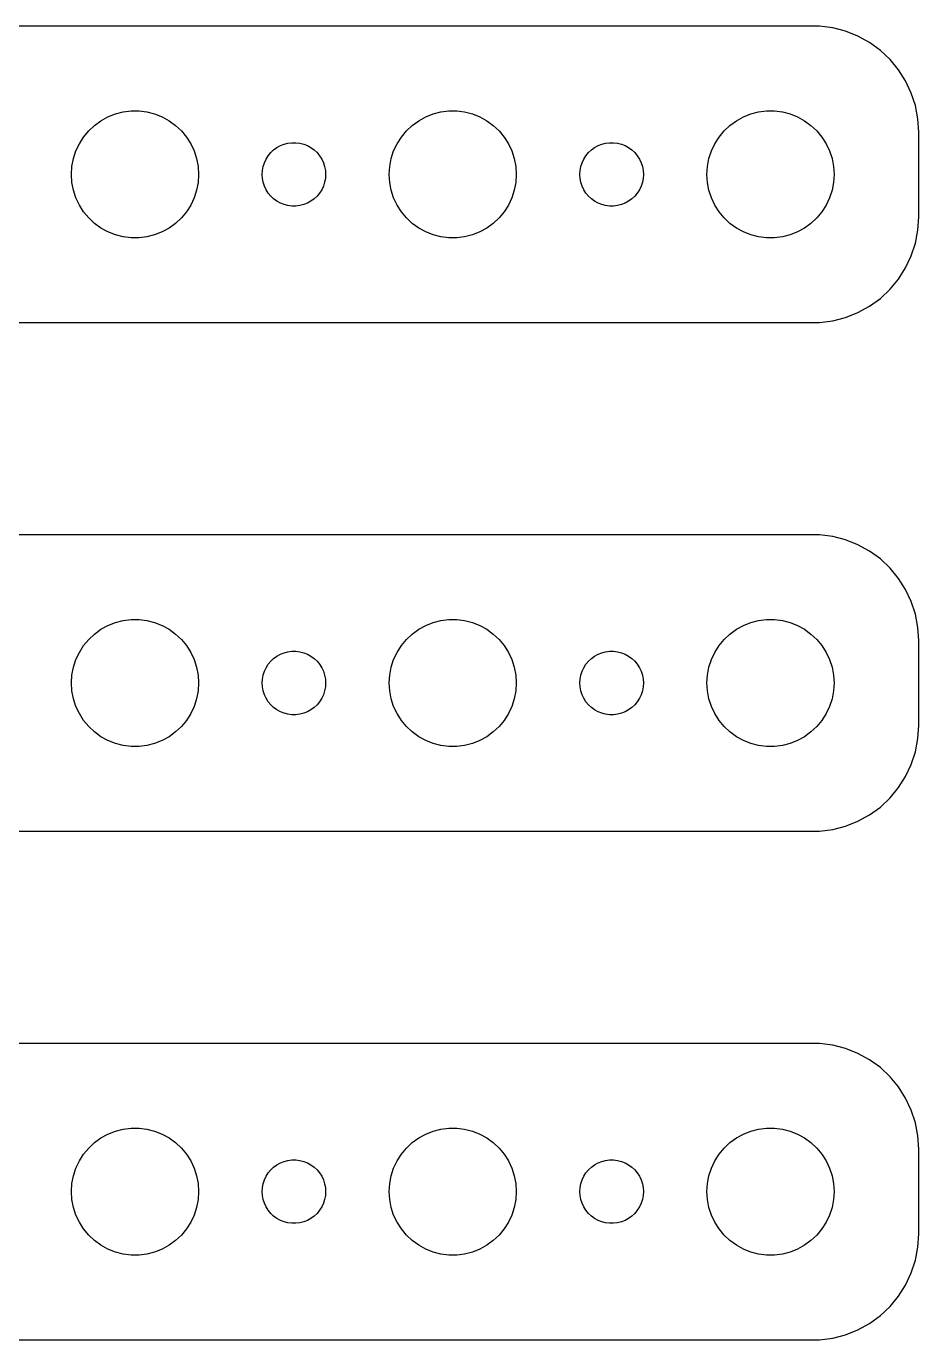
# Model space of a CAD drawing. Header units: metres. Extents: x -82 to 82, y 41 to 103.
# Drawn here: x 39.9 to 82, y 41 to 103 of the extents above; entities that cross this region are included whole.
import ezdxf

# ---------------------------------------------------------------- set-up
doc = ezdxf.new("R2010")
doc.units = ezdxf.units.M

msp = doc.modelspace()

# ---------------------------------------------------------------- linework, layer by layer
for p, q in [((77.3139, 102.99), (-77.3139, 102.99)), ((77.9369, 102.911), (77.3139, 102.99)), ((78.5451, 102.755), (77.9369, 102.911)), ((79.1289, 102.524), (78.5451, 102.755)), ((79.6791, 102.222), (79.1289, 102.524)), ((80.1871, 101.853), (79.6791, 102.222)), ((80.6448, 101.423), (80.1871, 101.853)), ((81.0451, 100.939), (80.6448, 101.423)), ((81.3815, 100.409), (81.0451, 100.939)), ((81.6489, 99.8406), (81.3815, 100.409)), ((81.8429, 99.2434), (81.6489, 99.8406)), ((81.9606, 98.6267), (81.8429, 99.2434)), ((43.3925, 98.533), (43.7227, 98.7145)), ((43.7227, 98.7145), (44.0729, 98.8532)), ((44.0729, 98.8532), (44.4379, 98.9469)), ((44.4379, 98.9469), (44.8116, 98.9941)), ((44.8116, 98.9941), (45.1884, 98.9941)), ((45.1884, 98.9941), (45.5621, 98.9469)), ((45.5621, 98.9469), (45.927, 98.8532)), ((45.927, 98.8532), (46.2773, 98.7145)), ((46.2773, 98.7145), (46.6075, 98.533)), ((58.3925, 98.533), (58.7227, 98.7145)), ((58.7227, 98.7145), (59.0729, 98.8532)), ((59.0729, 98.8532), (59.4379, 98.9469)), ((59.4379, 98.9469), (59.8116, 98.9941)), ((59.8116, 98.9941), (60.1884, 98.9941)), ((60.1884, 98.9941), (60.5621, 98.9469)), ((60.5621, 98.9469), (60.927, 98.8532)), ((60.927, 98.8532), (61.2773, 98.7145)), ((61.2773, 98.7145), (61.6075, 98.533)), ((73.3925, 98.533), (73.7227, 98.7145)), ((73.7227, 98.7145), (74.073, 98.8532)), ((74.073, 98.8532), (74.4379, 98.9469)), ((74.4379, 98.9469), (74.8116, 98.9941)), ((74.8116, 98.9941), (75.1884, 98.9941)), ((75.1884, 98.9941), (75.5621, 98.9469)), ((75.5621, 98.9469), (75.927, 98.8532)), ((75.927, 98.8532), (76.2773, 98.7145)), ((76.2773, 98.7145), (76.6075, 98.533)), ((82, 98), (81.9606, 98.6267)), ((42.5729, 97.7634), (42.8131, 98.0536)), ((42.8131, 98.0536), (43.0877, 98.3115)), ((43.0877, 98.3115), (43.3925, 98.533)), ((46.6075, 98.533), (46.9123, 98.3115)), ((46.9123, 98.3115), (47.1869, 98.0536)), ((47.1869, 98.0536), (47.427, 97.7634)), ((57.5729, 97.7634), (57.8131, 98.0536)), ((57.8131, 98.0536), (58.0877, 98.3115)), ((58.0877, 98.3115), (58.3925, 98.533)), ((61.6075, 98.533), (61.9123, 98.3115)), ((61.9123, 98.3115), (62.1869, 98.0536)), ((62.1869, 98.0536), (62.427, 97.7634)), ((72.573, 97.7634), (72.8131, 98.0536)), ((72.8131, 98.0536), (73.0877, 98.3115)), ((73.0877, 98.3115), (73.3925, 98.533)), ((76.6075, 98.533), (76.9123, 98.3115)), ((76.9123, 98.3115), (77.1869, 98.0536)), ((77.1869, 98.0536), (77.427, 97.7634)), ((82, 94), (82, 98)), ((42.2107, 97.1044), (42.3711, 97.4453)), ((42.3711, 97.4453), (42.5729, 97.7634)), ((47.427, 97.7634), (47.6289, 97.4453)), ((47.6289, 97.4453), (47.7893, 97.1044)), ((51.6963, 97.2665), (51.8613, 97.3572)), ((51.8613, 97.3572), (52.0365, 97.4266)), ((52.0365, 97.4266), (52.2189, 97.4734)), ((52.2189, 97.4734), (52.4058, 97.497)), ((52.4058, 97.497), (52.5942, 97.497)), ((52.5942, 97.497), (52.7811, 97.4734)), ((52.7811, 97.4734), (52.9635, 97.4266)), ((52.9635, 97.4266), (53.1387, 97.3572)), ((53.1387, 97.3572), (53.3037, 97.2665)), ((57.2107, 97.1044), (57.3711, 97.4453)), ((57.3711, 97.4453), (57.5729, 97.7634)), ((62.427, 97.7634), (62.6289, 97.4453)), ((62.6289, 97.4453), (62.7893, 97.1044)), ((66.6963, 97.2665), (66.8613, 97.3572)), ((66.8613, 97.3572), (67.0365, 97.4266)), ((67.0365, 97.4266), (67.2189, 97.4734)), ((67.2189, 97.4734), (67.4058, 97.497)), ((67.4058, 97.497), (67.5942, 97.497)), ((67.5942, 97.497), (67.7811, 97.4734)), ((67.7811, 97.4734), (67.9635, 97.4266)), ((67.9635, 97.4266), (68.1387, 97.3572)), ((68.1387, 97.3572), (68.3037, 97.2665)), ((72.2107, 97.1044), (72.3711, 97.4453)), ((72.3711, 97.4453), (72.573, 97.7634)), ((77.427, 97.7634), (77.6289, 97.4453)), ((77.6289, 97.4453), (77.7893, 97.1044)), ((42.0237, 96.376), (42.0942, 96.7461)), ((42.0942, 96.7461), (42.2107, 97.1044)), ((47.7893, 97.1044), (47.9057, 96.7461)), ((47.9057, 96.7461), (47.9763, 96.376)), ((51.1053, 96.5522), (51.1855, 96.7226)), ((51.1855, 96.7226), (51.2865, 96.8817)), ((51.2865, 96.8817), (51.4065, 97.0268)), ((51.4065, 97.0268), (51.5439, 97.1558)), ((51.5439, 97.1558), (51.6963, 97.2665)), ((53.3037, 97.2665), (53.4561, 97.1558)), ((53.4561, 97.1558), (53.5934, 97.0268)), ((53.5934, 97.0268), (53.7135, 96.8817)), ((53.7135, 96.8817), (53.8145, 96.7226)), ((53.8145, 96.7226), (53.8947, 96.5522)), ((57.0237, 96.376), (57.0942, 96.7461)), ((57.0942, 96.7461), (57.2107, 97.1044)), ((62.7893, 97.1044), (62.9057, 96.7461)), ((62.9057, 96.7461), (62.9763, 96.376)), ((66.1053, 96.5522), (66.1855, 96.7226)), ((66.1855, 96.7226), (66.2865, 96.8817)), ((66.2865, 96.8817), (66.4065, 97.0268)), ((66.4065, 97.0268), (66.5439, 97.1558)), ((66.5439, 97.1558), (66.6963, 97.2665)), ((68.3037, 97.2665), (68.4561, 97.1558)), ((68.4561, 97.1558), (68.5934, 97.0268)), ((68.5934, 97.0268), (68.7135, 96.8817)), ((68.7135, 96.8817), (68.8145, 96.7226)), ((68.8145, 96.7226), (68.8947, 96.5522)), ((72.0237, 96.376), (72.0943, 96.7461)), ((72.0943, 96.7461), (72.2107, 97.1044)), ((77.7893, 97.1044), (77.9057, 96.7461)), ((77.9057, 96.7461), (77.9763, 96.376)), ((42, 96), (42.0237, 96.376)), ((47.9763, 96.376), (48, 96)), ((51, 96), (51.0118, 96.188)), ((51.0118, 96.188), (51.0471, 96.373)), ((51.0471, 96.373), (51.1053, 96.5522)), ((53.8947, 96.5522), (53.9529, 96.373)), ((53.9529, 96.373), (53.9882, 96.188)), ((53.9882, 96.188), (54, 96)), ((57, 96), (57.0237, 96.376)), ((62.9763, 96.376), (63, 96)), ((66, 96), (66.0118, 96.188)), ((66.0118, 96.188), (66.0471, 96.373)), ((66.0471, 96.373), (66.1053, 96.5522)), ((68.8947, 96.5522), (68.9529, 96.373)), ((68.9529, 96.373), (68.9882, 96.188)), ((68.9882, 96.188), (69, 96)), ((72, 96), (72.0237, 96.376)), ((77.9763, 96.376), (78, 96)), ((42.0237, 95.624), (42, 96)), ((42.0942, 95.2539), (42.0237, 95.624)), ((47.9763, 95.624), (47.9057, 95.2539)), ((48, 96), (47.9763, 95.624)), ((51.0118, 95.812), (51, 96)), ((51.0471, 95.627), (51.0118, 95.812)), ((51.1053, 95.4478), (51.0471, 95.627)), ((53.9529, 95.627), (53.8947, 95.4478)), ((53.9882, 95.812), (53.9529, 95.627)), ((54, 96), (53.9882, 95.812)), ((57.0237, 95.624), (57, 96)), ((57.0942, 95.2539), (57.0237, 95.624)), ((62.9763, 95.624), (62.9057, 95.2539)), ((63, 96), (62.9763, 95.624)), ((66.0118, 95.812), (66, 96)), ((66.0471, 95.627), (66.0118, 95.812)), ((66.1053, 95.4478), (66.0471, 95.627)), ((68.9529, 95.627), (68.8947, 95.4478)), ((68.9882, 95.812), (68.9529, 95.627)), ((69, 96), (68.9882, 95.812)), ((72.0237, 95.624), (72, 96)), ((72.0943, 95.2539), (72.0237, 95.624)), ((77.9763, 95.624), (77.9057, 95.2539)), ((78, 96), (77.9763, 95.624)), ((42.2107, 94.8956), (42.0942, 95.2539)), ((42.3711, 94.5547), (42.2107, 94.8956)), ((47.7893, 94.8956), (47.6289, 94.5547)), ((47.9057, 95.2539), (47.7893, 94.8956)), ((51.1855, 95.2774), (51.1053, 95.4478)), ((51.2865, 95.1183), (51.1855, 95.2774)), ((51.4065, 94.9732), (51.2865, 95.1183)), ((51.5439, 94.8442), (51.4065, 94.9732)), ((51.6963, 94.7335), (51.5439, 94.8442)), ((53.4561, 94.8442), (53.3037, 94.7335)), ((53.5934, 94.9732), (53.4561, 94.8442)), ((53.7135, 95.1183), (53.5934, 94.9732)), ((53.8145, 95.2774), (53.7135, 95.1183)), ((53.8947, 95.4478), (53.8145, 95.2774)), ((57.2107, 94.8956), (57.0942, 95.2539)), ((57.3711, 94.5547), (57.2107, 94.8956)), ((62.7893, 94.8956), (62.6289, 94.5547)), ((62.9057, 95.2539), (62.7893, 94.8956)), ((66.1855, 95.2774), (66.1053, 95.4478)), ((66.2865, 95.1183), (66.1855, 95.2774)), ((66.4065, 94.9732), (66.2865, 95.1183)), ((66.5439, 94.8442), (66.4065, 94.9732)), ((66.6963, 94.7335), (66.5439, 94.8442)), ((68.4561, 94.8442), (68.3037, 94.7335)), ((68.5934, 94.9732), (68.4561, 94.8442)), ((68.7135, 95.1183), (68.5934, 94.9732)), ((68.8145, 95.2774), (68.7135, 95.1183)), ((68.8947, 95.4478), (68.8145, 95.2774)), ((72.2107, 94.8956), (72.0943, 95.2539)), ((72.3711, 94.5547), (72.2107, 94.8956)), ((77.7893, 94.8956), (77.6289, 94.5547)), ((77.9057, 95.2539), (77.7893, 94.8956)), ((42.5729, 94.2366), (42.3711, 94.5547)), ((42.8131, 93.9464), (42.5729, 94.2366)), ((47.427, 94.2366), (47.1869, 93.9464)), ((47.6289, 94.5547), (47.427, 94.2366)), ((51.8613, 94.6428), (51.6963, 94.7335)), ((52.0365, 94.5734), (51.8613, 94.6428)), ((52.2189, 94.5266), (52.0365, 94.5734)), ((52.4058, 94.503), (52.2189, 94.5266)), ((52.5942, 94.503), (52.4058, 94.503)), ((52.7811, 94.5266), (52.5942, 94.503)), ((52.9635, 94.5734), (52.7811, 94.5266)), ((53.1387, 94.6428), (52.9635, 94.5734)), ((53.3037, 94.7335), (53.1387, 94.6428)), ((57.5729, 94.2366), (57.3711, 94.5547)), ((57.8131, 93.9464), (57.5729, 94.2366)), ((62.427, 94.2366), (62.1869, 93.9464)), ((62.6289, 94.5547), (62.427, 94.2366)), ((66.8613, 94.6428), (66.6963, 94.7335)), ((67.0365, 94.5734), (66.8613, 94.6428)), ((67.2189, 94.5266), (67.0365, 94.5734)), ((67.4058, 94.503), (67.2189, 94.5266)), ((67.5942, 94.503), (67.4058, 94.503)), ((67.7811, 94.5266), (67.5942, 94.503)), ((67.9635, 94.5734), (67.7811, 94.5266)), ((68.1387, 94.6428), (67.9635, 94.5734)), ((68.3037, 94.7335), (68.1387, 94.6428)), ((72.573, 94.2366), (72.3711, 94.5547)), ((72.8131, 93.9464), (72.573, 94.2366)), ((77.427, 94.2366), (77.1869, 93.9464)), ((77.6289, 94.5547), (77.427, 94.2366)), ((43.0877, 93.6885), (42.8131, 93.9464)), ((43.3925, 93.467), (43.0877, 93.6885)), ((46.9123, 93.6885), (46.6075, 93.467)), ((47.1869, 93.9464), (46.9123, 93.6885)), ((58.0877, 93.6885), (57.8131, 93.9464)), ((58.3925, 93.467), (58.0877, 93.6885)), ((61.9123, 93.6885), (61.6075, 93.467)), ((62.1869, 93.9464), (61.9123, 93.6885)), ((73.0877, 93.6885), (72.8131, 93.9464)), ((73.3925, 93.467), (73.0877, 93.6885)), ((76.9123, 93.6885), (76.6075, 93.467)), ((77.1869, 93.9464), (76.9123, 93.6885)), ((81.9606, 93.3733), (82, 94)), ((43.7227, 93.2855), (43.3925, 93.467)), ((44.0729, 93.1468), (43.7227, 93.2855)), ((44.4379, 93.0531), (44.0729, 93.1468)), ((44.8116, 93.0059), (44.4379, 93.0531)), ((45.1884, 93.0059), (44.8116, 93.0059)), ((45.5621, 93.0531), (45.1884, 93.0059)), ((45.927, 93.1468), (45.5621, 93.0531)), ((46.2773, 93.2855), (45.927, 93.1468)), ((46.6075, 93.467), (46.2773, 93.2855)), ((58.7227, 93.2855), (58.3925, 93.467)), ((59.0729, 93.1468), (58.7227, 93.2855)), ((59.4379, 93.0531), (59.0729, 93.1468)), ((59.8116, 93.0059), (59.4379, 93.0531)), ((60.1884, 93.0059), (59.8116, 93.0059)), ((60.5621, 93.0531), (60.1884, 93.0059)), ((60.927, 93.1468), (60.5621, 93.0531)), ((61.2773, 93.2855), (60.927, 93.1468)), ((61.6075, 93.467), (61.2773, 93.2855)), ((73.7227, 93.2855), (73.3925, 93.467)), ((74.073, 93.1468), (73.7227, 93.2855)), ((74.4379, 93.0531), (74.073, 93.1468)), ((74.8116, 93.0059), (74.4379, 93.0531)), ((75.1884, 93.0059), (74.8116, 93.0059)), ((75.5621, 93.0531), (75.1884, 93.0059)), ((75.927, 93.1468), (75.5621, 93.0531)), ((76.2773, 93.2855), (75.927, 93.1468)), ((76.6075, 93.467), (76.2773, 93.2855)), ((81.8429, 92.7566), (81.9606, 93.3733)), ((81.6489, 92.1594), (81.8429, 92.7566)), ((81.3815, 91.5912), (81.6489, 92.1594)), ((81.0451, 91.0611), (81.3815, 91.5912)), ((80.1871, 90.1474), (80.6448, 90.5773)), ((80.6448, 90.5773), (81.0451, 91.0611)), ((79.6791, 89.7784), (80.1871, 90.1474)), ((78.5451, 89.2447), (79.1289, 89.4759)), ((79.1289, 89.4759), (79.6791, 89.7784)), ((-77.3139, 89.0099), (77.3139, 89.0099)), ((77.3139, 89.0099), (77.9369, 89.0886)), ((77.9369, 89.0886), (78.5451, 89.2447)), ((77.3139, 78.9901), (-77.3139, 78.9901)), ((77.9369, 78.9114), (77.3139, 78.9901)), ((78.5451, 78.7553), (77.9369, 78.9114)), ((79.1289, 78.5241), (78.5451, 78.7553)), ((79.6791, 78.2216), (79.1289, 78.5241)), ((80.1871, 77.8526), (79.6791, 78.2216)), ((80.6448, 77.4227), (80.1871, 77.8526)), ((81.0451, 76.9389), (80.6448, 77.4227)), ((81.3815, 76.4088), (81.0451, 76.9389)), ((81.6489, 75.8406), (81.3815, 76.4088)), ((81.8429, 75.2434), (81.6489, 75.8406)), ((81.9606, 74.6267), (81.8429, 75.2434)), ((43.0877, 74.3115), (43.3925, 74.533)), ((43.3925, 74.533), (43.7227, 74.7145)), ((43.7227, 74.7145), (44.0729, 74.8532)), ((44.0729, 74.8532), (44.4379, 74.9469)), ((44.4379, 74.9469), (44.8116, 74.9941)), ((44.8116, 74.9941), (45.1884, 74.9941)), ((45.1884, 74.9941), (45.5621, 74.9469)), ((45.5621, 74.9469), (45.927, 74.8532)), ((45.927, 74.8532), (46.2773, 74.7145)), ((46.2773, 74.7145), (46.6075, 74.533)), ((46.6075, 74.533), (46.9123, 74.3115)), ((58.0877, 74.3115), (58.3925, 74.533)), ((58.3925, 74.533), (58.7227, 74.7145)), ((58.7227, 74.7145), (59.0729, 74.8532)), ((59.0729, 74.8532), (59.4379, 74.9469)), ((59.4379, 74.9469), (59.8116, 74.9941)), ((59.8116, 74.9941), (60.1884, 74.9941)), ((60.1884, 74.9941), (60.5621, 74.9469)), ((60.5621, 74.9469), (60.927, 74.8532)), ((60.927, 74.8532), (61.2773, 74.7145)), ((61.2773, 74.7145), (61.6075, 74.533)), ((61.6075, 74.533), (61.9123, 74.3115)), ((73.0877, 74.3115), (73.3925, 74.533)), ((73.3925, 74.533), (73.7227, 74.7145)), ((73.7227, 74.7145), (74.073, 74.8532)), ((74.073, 74.8532), (74.4379, 74.9469)), ((74.4379, 74.9469), (74.8116, 74.9941)), ((74.8116, 74.9941), (75.1884, 74.9941)), ((75.1884, 74.9941), (75.5621, 74.9469)), ((75.5621, 74.9469), (75.927, 74.8532)), ((75.927, 74.8532), (76.2773, 74.7145)), ((76.2773, 74.7145), (76.6075, 74.533)), ((76.6075, 74.533), (76.9123, 74.3115)), ((82, 74), (81.9606, 74.6267)), ((42.3711, 73.4453), (42.5729, 73.7634)), ((42.5729, 73.7634), (42.8131, 74.0536)), ((42.8131, 74.0536), (43.0877, 74.3115)), ((46.9123, 74.3115), (47.1869, 74.0536)), ((47.1869, 74.0536), (47.427, 73.7634)), ((47.427, 73.7634), (47.6289, 73.4453)), ((57.3711, 73.4453), (57.5729, 73.7634)), ((57.5729, 73.7634), (57.8131, 74.0536)), ((57.8131, 74.0536), (58.0877, 74.3115)), ((61.9123, 74.3115), (62.1869, 74.0536)), ((62.1869, 74.0536), (62.427, 73.7634)), ((62.427, 73.7634), (62.6289, 73.4453)), ((72.3711, 73.4453), (72.573, 73.7634)), ((72.573, 73.7634), (72.8131, 74.0536)), ((72.8131, 74.0536), (73.0877, 74.3115)), ((76.9123, 74.3115), (77.1869, 74.0536)), ((77.1869, 74.0536), (77.427, 73.7634)), ((77.427, 73.7634), (77.6289, 73.4453)), ((82, 70), (82, 74)), ((42.2107, 73.1044), (42.3711, 73.4453)), ((47.6289, 73.4453), (47.7893, 73.1044)), ((51.4065, 73.0268), (51.5439, 73.1558)), ((51.5439, 73.1558), (51.6963, 73.2665)), ((51.6963, 73.2665), (51.8613, 73.3572)), ((51.8613, 73.3572), (52.0365, 73.4266)), ((52.0365, 73.4266), (52.2189, 73.4734)), ((52.2189, 73.4734), (52.4058, 73.497)), ((52.4058, 73.497), (52.5942, 73.497)), ((52.5942, 73.497), (52.7811, 73.4734)), ((52.7811, 73.4734), (52.9635, 73.4266)), ((52.9635, 73.4266), (53.1387, 73.3572)), ((53.1387, 73.3572), (53.3037, 73.2665)), ((53.3037, 73.2665), (53.4561, 73.1558)), ((53.4561, 73.1558), (53.5934, 73.0268)), ((57.2107, 73.1044), (57.3711, 73.4453)), ((62.6289, 73.4453), (62.7893, 73.1044)), ((66.4065, 73.0268), (66.5439, 73.1558)), ((66.5439, 73.1558), (66.6963, 73.2665)), ((66.6963, 73.2665), (66.8613, 73.3572)), ((66.8613, 73.3572), (67.0365, 73.4266)), ((67.0365, 73.4266), (67.2189, 73.4734)), ((67.2189, 73.4734), (67.4058, 73.497)), ((67.4058, 73.497), (67.5942, 73.497)), ((67.5942, 73.497), (67.7811, 73.4734)), ((67.7811, 73.4734), (67.9635, 73.4266)), ((67.9635, 73.4266), (68.1387, 73.3572)), ((68.1387, 73.3572), (68.3037, 73.2665)), ((68.3037, 73.2665), (68.4561, 73.1558)), ((68.4561, 73.1558), (68.5934, 73.0268)), ((72.2107, 73.1044), (72.3711, 73.4453)), ((77.6289, 73.4453), (77.7893, 73.1044)), ((42.0237, 72.376), (42.0942, 72.7461)), ((42.0942, 72.7461), (42.2107, 73.1044)), ((47.7893, 73.1044), (47.9057, 72.7461)), ((47.9057, 72.7461), (47.9763, 72.376)), ((51.0471, 72.373), (51.1053, 72.5522)), ((51.1053, 72.5522), (51.1855, 72.7226)), ((51.1855, 72.7226), (51.2865, 72.8817)), ((51.2865, 72.8817), (51.4065, 73.0268)), ((53.5934, 73.0268), (53.7135, 72.8817)), ((53.7135, 72.8817), (53.8145, 72.7226)), ((53.8145, 72.7226), (53.8947, 72.5522)), ((53.8947, 72.5522), (53.9529, 72.373)), ((57.0237, 72.376), (57.0942, 72.7461)), ((57.0942, 72.7461), (57.2107, 73.1044)), ((62.7893, 73.1044), (62.9057, 72.7461)), ((62.9057, 72.7461), (62.9763, 72.376)), ((66.0471, 72.373), (66.1053, 72.5522)), ((66.1053, 72.5522), (66.1855, 72.7226)), ((66.1855, 72.7226), (66.2865, 72.8817)), ((66.2865, 72.8817), (66.4065, 73.0268)), ((68.5934, 73.0268), (68.7135, 72.8817)), ((68.7135, 72.8817), (68.8145, 72.7226)), ((68.8145, 72.7226), (68.8947, 72.5522)), ((68.8947, 72.5522), (68.9529, 72.373)), ((72.0237, 72.376), (72.0943, 72.7461)), ((72.0943, 72.7461), (72.2107, 73.1044)), ((77.7893, 73.1044), (77.9057, 72.7461)), ((77.9057, 72.7461), (77.9763, 72.376)), ((42, 72), (42.0237, 72.376)), ((42.0237, 71.624), (42, 72)), ((47.9763, 72.376), (48, 72)), ((48, 72), (47.9763, 71.624)), ((51, 72), (51.0118, 72.188)), ((51.0118, 71.812), (51, 72)), ((51.0118, 72.188), (51.0471, 72.373)), ((53.9529, 72.373), (53.9882, 72.188)), ((53.9882, 72.188), (54, 72)), ((54, 72), (53.9882, 71.812)), ((57, 72), (57.0237, 72.376)), ((57.0237, 71.624), (57, 72)), ((62.9763, 72.376), (63, 72)), ((63, 72), (62.9763, 71.624)), ((66, 72), (66.0118, 72.188)), ((66.0118, 71.812), (66, 72)), ((66.0118, 72.188), (66.0471, 72.373)), ((68.9529, 72.373), (68.9882, 72.188)), ((68.9882, 72.188), (69, 72)), ((69, 72), (68.9882, 71.812)), ((72, 72), (72.0237, 72.376)), ((72.0237, 71.624), (72, 72)), ((77.9763, 72.376), (78, 72)), ((78, 72), (77.9763, 71.624)), ((42.0942, 71.2539), (42.0237, 71.624)), ((47.9763, 71.624), (47.9057, 71.2539)), ((51.0471, 71.627), (51.0118, 71.812)), ((51.1053, 71.4478), (51.0471, 71.627)), ((51.1855, 71.2774), (51.1053, 71.4478)), ((51.2865, 71.1183), (51.1855, 71.2774)), ((53.8145, 71.2774), (53.7135, 71.1183)), ((53.8947, 71.4478), (53.8145, 71.2774)), ((53.9529, 71.627), (53.8947, 71.4478)), ((53.9882, 71.812), (53.9529, 71.627)), ((57.0942, 71.2539), (57.0237, 71.624)), ((62.9763, 71.624), (62.9057, 71.2539)), ((66.0471, 71.627), (66.0118, 71.812)), ((66.1053, 71.4478), (66.0471, 71.627)), ((66.1855, 71.2774), (66.1053, 71.4478)), ((66.2865, 71.1183), (66.1855, 71.2774)), ((68.8145, 71.2774), (68.7135, 71.1183)), ((68.8947, 71.4478), (68.8145, 71.2774)), ((68.9529, 71.627), (68.8947, 71.4478)), ((68.9882, 71.812), (68.9529, 71.627)), ((72.0943, 71.2539), (72.0237, 71.624)), ((77.9763, 71.624), (77.9057, 71.2539)), ((42.2107, 70.8956), (42.0942, 71.2539)), ((42.3711, 70.5547), (42.2107, 70.8956)), ((47.7893, 70.8956), (47.6289, 70.5547)), ((47.9057, 71.2539), (47.7893, 70.8956)), ((51.4065, 70.9732), (51.2865, 71.1183)), ((51.5439, 70.8442), (51.4065, 70.9732)), ((51.6963, 70.7335), (51.5439, 70.8442)), ((51.8613, 70.6428), (51.6963, 70.7335)), ((53.3037, 70.7335), (53.1387, 70.6428)), ((53.4561, 70.8442), (53.3037, 70.7335)), ((53.5934, 70.9732), (53.4561, 70.8442)), ((53.7135, 71.1183), (53.5934, 70.9732)), ((57.2107, 70.8956), (57.0942, 71.2539)), ((57.3711, 70.5547), (57.2107, 70.8956)), ((62.7893, 70.8956), (62.6289, 70.5547)), ((62.9057, 71.2539), (62.7893, 70.8956)), ((66.4065, 70.9732), (66.2865, 71.1183)), ((66.5439, 70.8442), (66.4065, 70.9732)), ((66.6963, 70.7335), (66.5439, 70.8442)), ((66.8613, 70.6428), (66.6963, 70.7335)), ((68.3037, 70.7335), (68.1387, 70.6428)), ((68.4561, 70.8442), (68.3037, 70.7335)), ((68.5934, 70.9732), (68.4561, 70.8442)), ((68.7135, 71.1183), (68.5934, 70.9732)), ((72.2107, 70.8956), (72.0943, 71.2539)), ((72.3711, 70.5547), (72.2107, 70.8956)), ((77.7893, 70.8956), (77.6289, 70.5547)), ((77.9057, 71.2539), (77.7893, 70.8956)), ((42.5729, 70.2366), (42.3711, 70.5547)), ((42.8131, 69.9464), (42.5729, 70.2366)), ((47.427, 70.2366), (47.1869, 69.9464)), ((47.6289, 70.5547), (47.427, 70.2366)), ((52.0365, 70.5734), (51.8613, 70.6428)), ((52.2189, 70.5266), (52.0365, 70.5734)), ((52.4058, 70.503), (52.2189, 70.5266)), ((52.5942, 70.503), (52.4058, 70.503)), ((52.7811, 70.5266), (52.5942, 70.503)), ((52.9635, 70.5734), (52.7811, 70.5266)), ((53.1387, 70.6428), (52.9635, 70.5734)), ((57.5729, 70.2366), (57.3711, 70.5547)), ((57.8131, 69.9464), (57.5729, 70.2366)), ((62.427, 70.2366), (62.1869, 69.9464)), ((62.6289, 70.5547), (62.427, 70.2366)), ((67.0365, 70.5734), (66.8613, 70.6428)), ((67.2189, 70.5266), (67.0365, 70.5734)), ((67.4058, 70.503), (67.2189, 70.5266)), ((67.5942, 70.503), (67.4058, 70.503)), ((67.7811, 70.5266), (67.5942, 70.503)), ((67.9635, 70.5734), (67.7811, 70.5266)), ((68.1387, 70.6428), (67.9635, 70.5734)), ((72.573, 70.2366), (72.3711, 70.5547)), ((72.8131, 69.9464), (72.573, 70.2366)), ((77.427, 70.2366), (77.1869, 69.9464)), ((77.6289, 70.5547), (77.427, 70.2366)), ((43.0877, 69.6885), (42.8131, 69.9464)), ((43.3925, 69.467), (43.0877, 69.6885)), ((43.7227, 69.2855), (43.3925, 69.467)), ((46.6075, 69.467), (46.2773, 69.2855)), ((46.9123, 69.6885), (46.6075, 69.467)), ((47.1869, 69.9464), (46.9123, 69.6885)), ((58.0877, 69.6885), (57.8131, 69.9464)), ((58.3925, 69.467), (58.0877, 69.6885)), ((58.7227, 69.2855), (58.3925, 69.467)), ((61.6075, 69.467), (61.2773, 69.2855)), ((61.9123, 69.6885), (61.6075, 69.467)), ((62.1869, 69.9464), (61.9123, 69.6885)), ((73.0877, 69.6885), (72.8131, 69.9464)), ((73.3925, 69.467), (73.0877, 69.6885)), ((73.7227, 69.2855), (73.3925, 69.467)), ((76.6075, 69.467), (76.2773, 69.2855)), ((76.9123, 69.6885), (76.6075, 69.467)), ((77.1869, 69.9464), (76.9123, 69.6885)), ((81.9606, 69.3733), (82, 70)), ((44.0729, 69.1468), (43.7227, 69.2855)), ((44.4379, 69.0531), (44.0729, 69.1468)), ((44.8116, 69.0059), (44.4379, 69.0531)), ((45.1884, 69.0059), (44.8116, 69.0059)), ((45.5621, 69.0531), (45.1884, 69.0059)), ((45.927, 69.1468), (45.5621, 69.0531)), ((46.2773, 69.2855), (45.927, 69.1468)), ((59.0729, 69.1468), (58.7227, 69.2855)), ((59.4379, 69.0531), (59.0729, 69.1468)), ((59.8116, 69.0059), (59.4379, 69.0531)), ((60.1884, 69.0059), (59.8116, 69.0059)), ((60.5621, 69.0531), (60.1884, 69.0059)), ((60.927, 69.1468), (60.5621, 69.0531)), ((61.2773, 69.2855), (60.927, 69.1468)), ((74.073, 69.1468), (73.7227, 69.2855)), ((74.4379, 69.0531), (74.073, 69.1468)), ((74.8116, 69.0059), (74.4379, 69.0531)), ((75.1884, 69.0059), (74.8116, 69.0059)), ((75.5621, 69.0531), (75.1884, 69.0059)), ((75.927, 69.1468), (75.5621, 69.0531)), ((76.2773, 69.2855), (75.927, 69.1468)), ((81.8429, 68.7566), (81.9606, 69.3733)), ((81.6489, 68.1594), (81.8429, 68.7566)), ((81.0451, 67.0611), (81.3815, 67.5912)), ((81.3815, 67.5912), (81.6489, 68.1594)), ((80.6448, 66.5773), (81.0451, 67.0611)), ((80.1871, 66.1474), (80.6448, 66.5773)), ((79.1289, 65.4759), (79.6791, 65.7784)), ((79.6791, 65.7784), (80.1871, 66.1474)), ((77.3139, 65.0099), (77.9369, 65.0886)), ((77.9369, 65.0886), (78.5451, 65.2447)), ((78.5451, 65.2447), (79.1289, 65.4759)), ((-77.3139, 65.0099), (77.3139, 65.0099)), ((77.3139, 54.9901), (-77.3139, 54.9901)), ((77.9369, 54.9114), (77.3139, 54.9901)), ((78.5451, 54.7553), (77.9369, 54.9114)), ((79.1289, 54.5241), (78.5451, 54.7553)), ((79.6791, 54.2216), (79.1289, 54.5241)), ((80.1871, 53.8526), (79.6791, 54.2216)), ((80.6448, 53.4227), (80.1871, 53.8526)), ((81.0451, 52.9389), (80.6448, 53.4227)), ((81.3815, 52.4088), (81.0451, 52.9389)), ((81.6489, 51.8406), (81.3815, 52.4088)), ((81.8429, 51.2434), (81.6489, 51.8406)), ((43.7227, 50.7145), (44.0729, 50.8532)), ((44.0729, 50.8532), (44.4379, 50.9469)), ((44.4379, 50.9469), (44.8116, 50.9941)), ((44.8116, 50.9941), (45.1884, 50.9941)), ((45.1884, 50.9941), (45.5621, 50.9469)), ((45.5621, 50.9469), (45.927, 50.8532)), ((45.927, 50.8532), (46.2773, 50.7145)), ((58.7227, 50.7145), (59.0729, 50.8532)), ((59.0729, 50.8532), (59.4379, 50.9469)), ((59.4379, 50.9469), (59.8116, 50.9941)), ((59.8116, 50.9941), (60.1884, 50.9941)), ((60.1884, 50.9941), (60.5621, 50.9469)), ((60.5621, 50.9469), (60.927, 50.8532)), ((60.927, 50.8532), (61.2773, 50.7145)), ((73.7227, 50.7145), (74.073, 50.8532)), ((74.073, 50.8532), (74.4379, 50.9469)), ((74.4379, 50.9469), (74.8116, 50.9941)), ((74.8116, 50.9941), (75.1884, 50.9941)), ((75.1884, 50.9941), (75.5621, 50.9469)), ((75.5621, 50.9469), (75.927, 50.8532)), ((75.927, 50.8532), (76.2773, 50.7145)), ((81.9606, 50.6267), (81.8429, 51.2434)), ((42.8131, 50.0536), (43.0877, 50.3115)), ((43.0877, 50.3115), (43.3925, 50.533)), ((43.3925, 50.533), (43.7227, 50.7145)), ((46.2773, 50.7145), (46.6075, 50.533)), ((46.6075, 50.533), (46.9123, 50.3115)), ((46.9123, 50.3115), (47.1869, 50.0536)), ((57.8131, 50.0536), (58.0877, 50.3115)), ((58.0877, 50.3115), (58.3925, 50.533)), ((58.3925, 50.533), (58.7227, 50.7145)), ((61.2773, 50.7145), (61.6075, 50.533)), ((61.6075, 50.533), (61.9123, 50.3115)), ((61.9123, 50.3115), (62.1869, 50.0536)), ((72.8131, 50.0536), (73.0877, 50.3115)), ((73.0877, 50.3115), (73.3925, 50.533)), ((73.3925, 50.533), (73.7227, 50.7145)), ((76.2773, 50.7145), (76.6075, 50.533)), ((76.6075, 50.533), (76.9123, 50.3115)), ((76.9123, 50.3115), (77.1869, 50.0536)), ((82, 50), (81.9606, 50.6267)), ((42.3711, 49.4453), (42.5729, 49.7634)), ((42.5729, 49.7634), (42.8131, 50.0536)), ((47.1869, 50.0536), (47.427, 49.7634)), ((47.427, 49.7634), (47.6289, 49.4453)), ((57.3711, 49.4453), (57.5729, 49.7634)), ((57.5729, 49.7634), (57.8131, 50.0536)), ((62.1869, 50.0536), (62.427, 49.7634)), ((62.427, 49.7634), (62.6289, 49.4453)), ((72.3711, 49.4453), (72.573, 49.7634)), ((72.573, 49.7634), (72.8131, 50.0536)), ((77.1869, 50.0536), (77.427, 49.7634)), ((77.427, 49.7634), (77.6289, 49.4453)), ((82, 46), (82, 50)), ((42.0942, 48.7461), (42.2107, 49.1044)), ((42.2107, 49.1044), (42.3711, 49.4453)), ((47.6289, 49.4453), (47.7893, 49.1044)), ((47.7893, 49.1044), (47.9057, 48.7461)), ((51.2865, 48.8817), (51.4065, 49.0268)), ((51.4065, 49.0268), (51.5439, 49.1558)), ((51.5439, 49.1558), (51.6963, 49.2665)), ((51.6963, 49.2665), (51.8613, 49.3572)), ((51.8613, 49.3572), (52.0365, 49.4266)), ((52.0365, 49.4266), (52.2189, 49.4734)), ((52.2189, 49.4734), (52.4058, 49.497)), ((52.4058, 49.497), (52.5942, 49.497)), ((52.5942, 49.497), (52.7811, 49.4734)), ((52.7811, 49.4734), (52.9635, 49.4266)), ((52.9635, 49.4266), (53.1387, 49.3572)), ((53.1387, 49.3572), (53.3037, 49.2665)), ((53.3037, 49.2665), (53.4561, 49.1558)), ((53.4561, 49.1558), (53.5934, 49.0268)), ((53.5934, 49.0268), (53.7135, 48.8817)), ((57.0942, 48.7461), (57.2107, 49.1044)), ((57.2107, 49.1044), (57.3711, 49.4453)), ((62.6289, 49.4453), (62.7893, 49.1044)), ((62.7893, 49.1044), (62.9057, 48.7461)), ((66.2865, 48.8817), (66.4065, 49.0268)), ((66.4065, 49.0268), (66.5439, 49.1558)), ((66.5439, 49.1558), (66.6963, 49.2665)), ((66.6963, 49.2665), (66.8613, 49.3572)), ((66.8613, 49.3572), (67.0365, 49.4266)), ((67.0365, 49.4266), (67.2189, 49.4734)), ((67.2189, 49.4734), (67.4058, 49.497)), ((67.4058, 49.497), (67.5942, 49.497)), ((67.5942, 49.497), (67.7811, 49.4734)), ((67.7811, 49.4734), (67.9635, 49.4266)), ((67.9635, 49.4266), (68.1387, 49.3572)), ((68.1387, 49.3572), (68.3037, 49.2665)), ((68.3037, 49.2665), (68.4561, 49.1558)), ((68.4561, 49.1558), (68.5934, 49.0268)), ((68.5934, 49.0268), (68.7135, 48.8817)), ((72.0943, 48.7461), (72.2107, 49.1044)), ((72.2107, 49.1044), (72.3711, 49.4453)), ((77.6289, 49.4453), (77.7893, 49.1044)), ((77.7893, 49.1044), (77.9057, 48.7461)), ((42, 48), (42.0237, 48.376)), ((42.0237, 48.376), (42.0942, 48.7461)), ((47.9057, 48.7461), (47.9763, 48.376)), ((47.9763, 48.376), (48, 48)), ((51.0118, 48.188), (51.0471, 48.373)), ((51.0471, 48.373), (51.1053, 48.5522)), ((51.1053, 48.5522), (51.1855, 48.7226)), ((51.1855, 48.7226), (51.2865, 48.8817)), ((53.7135, 48.8817), (53.8145, 48.7226)), ((53.8145, 48.7226), (53.8947, 48.5522)), ((53.8947, 48.5522), (53.9529, 48.373)), ((53.9529, 48.373), (53.9882, 48.188)), ((57, 48), (57.0237, 48.376)), ((57.0237, 48.376), (57.0942, 48.7461)), ((62.9057, 48.7461), (62.9763, 48.376)), ((62.9763, 48.376), (63, 48)), ((66.0118, 48.188), (66.0471, 48.373)), ((66.0471, 48.373), (66.1053, 48.5522)), ((66.1053, 48.5522), (66.1855, 48.7226)), ((66.1855, 48.7226), (66.2865, 48.8817)), ((68.7135, 48.8817), (68.8145, 48.7226)), ((68.8145, 48.7226), (68.8947, 48.5522)), ((68.8947, 48.5522), (68.9529, 48.373)), ((68.9529, 48.373), (68.9882, 48.188)), ((72, 48), (72.0237, 48.376)), ((72.0237, 48.376), (72.0943, 48.7461)), ((77.9057, 48.7461), (77.9763, 48.376)), ((77.9763, 48.376), (78, 48)), ((42.0237, 47.624), (42, 48)), ((48, 48), (47.9763, 47.624)), ((51, 48), (51.0118, 48.188)), ((51.0118, 47.812), (51, 48)), ((51.0471, 47.627), (51.0118, 47.812)), ((53.9882, 47.812), (53.9529, 47.627)), ((53.9882, 48.188), (54, 48)), ((54, 48), (53.9882, 47.812)), ((57.0237, 47.624), (57, 48)), ((63, 48), (62.9763, 47.624)), ((66, 48), (66.0118, 48.188)), ((66.0118, 47.812), (66, 48)), ((66.0471, 47.627), (66.0118, 47.812)), ((68.9882, 47.812), (68.9529, 47.627)), ((68.9882, 48.188), (69, 48)), ((69, 48), (68.9882, 47.812)), ((72.0237, 47.624), (72, 48)), ((78, 48), (77.9763, 47.624)), ((42.0942, 47.2539), (42.0237, 47.624)), ((42.2107, 46.8956), (42.0942, 47.2539)), ((47.9057, 47.2539), (47.7893, 46.8956)), ((47.9763, 47.624), (47.9057, 47.2539)), ((51.1053, 47.4478), (51.0471, 47.627)), ((51.1855, 47.2774), (51.1053, 47.4478)), ((51.2865, 47.1183), (51.1855, 47.2774)), ((51.4065, 46.9732), (51.2865, 47.1183)), ((53.7135, 47.1183), (53.5934, 46.9732)), ((53.8145, 47.2774), (53.7135, 47.1183)), ((53.8947, 47.4478), (53.8145, 47.2774)), ((53.9529, 47.627), (53.8947, 47.4478)), ((57.0942, 47.2539), (57.0237, 47.624)), ((57.2107, 46.8956), (57.0942, 47.2539)), ((62.9057, 47.2539), (62.7893, 46.8956)), ((62.9763, 47.624), (62.9057, 47.2539)), ((66.1053, 47.4478), (66.0471, 47.627)), ((66.1855, 47.2774), (66.1053, 47.4478)), ((66.2865, 47.1183), (66.1855, 47.2774)), ((66.4065, 46.9732), (66.2865, 47.1183)), ((68.7135, 47.1183), (68.5934, 46.9732)), ((68.8145, 47.2774), (68.7135, 47.1183)), ((68.8947, 47.4478), (68.8145, 47.2774)), ((68.9529, 47.627), (68.8947, 47.4478)), ((72.0943, 47.2539), (72.0237, 47.624)), ((72.2107, 46.8956), (72.0943, 47.2539)), ((77.9057, 47.2539), (77.7893, 46.8956)), ((77.9763, 47.624), (77.9057, 47.2539)), ((42.3711, 46.5547), (42.2107, 46.8956)), ((42.5729, 46.2366), (42.3711, 46.5547)), ((47.6289, 46.5547), (47.427, 46.2366)), ((47.7893, 46.8956), (47.6289, 46.5547)), ((51.5439, 46.8442), (51.4065, 46.9732)), ((51.6963, 46.7335), (51.5439, 46.8442)), ((51.8613, 46.6428), (51.6963, 46.7335)), ((52.0365, 46.5734), (51.8613, 46.6428)), ((52.2189, 46.5266), (52.0365, 46.5734)), ((52.4058, 46.503), (52.2189, 46.5266)), ((52.5942, 46.503), (52.4058, 46.503)), ((52.7811, 46.5266), (52.5942, 46.503)), ((52.9635, 46.5734), (52.7811, 46.5266)), ((53.1387, 46.6428), (52.9635, 46.5734)), ((53.3037, 46.7335), (53.1387, 46.6428)), ((53.4561, 46.8442), (53.3037, 46.7335)), ((53.5934, 46.9732), (53.4561, 46.8442)), ((57.3711, 46.5547), (57.2107, 46.8956)), ((57.5729, 46.2366), (57.3711, 46.5547)), ((62.6289, 46.5547), (62.427, 46.2366)), ((62.7893, 46.8956), (62.6289, 46.5547)), ((66.5439, 46.8442), (66.4065, 46.9732)), ((66.6963, 46.7335), (66.5439, 46.8442)), ((66.8613, 46.6428), (66.6963, 46.7335)), ((67.0365, 46.5734), (66.8613, 46.6428)), ((67.2189, 46.5266), (67.0365, 46.5734)), ((67.4058, 46.503), (67.2189, 46.5266)), ((67.5942, 46.503), (67.4058, 46.503)), ((67.7811, 46.5266), (67.5942, 46.503)), ((67.9635, 46.5734), (67.7811, 46.5266)), ((68.1387, 46.6428), (67.9635, 46.5734)), ((68.3037, 46.7335), (68.1387, 46.6428)), ((68.4561, 46.8442), (68.3037, 46.7335)), ((68.5934, 46.9732), (68.4561, 46.8442)), ((72.3711, 46.5547), (72.2107, 46.8956)), ((72.573, 46.2366), (72.3711, 46.5547)), ((77.6289, 46.5547), (77.427, 46.2366)), ((77.7893, 46.8956), (77.6289, 46.5547)), ((42.8131, 45.9464), (42.5729, 46.2366)), ((43.0877, 45.6885), (42.8131, 45.9464)), ((47.1869, 45.9464), (46.9123, 45.6885)), ((47.427, 46.2366), (47.1869, 45.9464)), ((57.8131, 45.9464), (57.5729, 46.2366)), ((58.0877, 45.6885), (57.8131, 45.9464)), ((62.1869, 45.9464), (61.9123, 45.6885)), ((62.427, 46.2366), (62.1869, 45.9464)), ((72.8131, 45.9464), (72.573, 46.2366)), ((73.0877, 45.6885), (72.8131, 45.9464)), ((77.1869, 45.9464), (76.9123, 45.6885)), ((77.427, 46.2366), (77.1869, 45.9464)), ((81.9606, 45.3733), (82, 46)), ((43.3925, 45.467), (43.0877, 45.6885)), ((43.7227, 45.2855), (43.3925, 45.467)), ((44.0729, 45.1468), (43.7227, 45.2855)), ((46.2773, 45.2855), (45.927, 45.1468)), ((46.6075, 45.467), (46.2773, 45.2855)), ((46.9123, 45.6885), (46.6075, 45.467)), ((58.3925, 45.467), (58.0877, 45.6885)), ((58.7227, 45.2855), (58.3925, 45.467)), ((59.0729, 45.1468), (58.7227, 45.2855)), ((61.2773, 45.2855), (60.927, 45.1468)), ((61.6075, 45.467), (61.2773, 45.2855)), ((61.9123, 45.6885), (61.6075, 45.467)), ((73.3925, 45.467), (73.0877, 45.6885)), ((73.7227, 45.2855), (73.3925, 45.467)), ((74.073, 45.1468), (73.7227, 45.2855)), ((76.2773, 45.2855), (75.927, 45.1468)), ((76.6075, 45.467), (76.2773, 45.2855)), ((76.9123, 45.6885), (76.6075, 45.467)), ((81.8429, 44.7566), (81.9606, 45.3733)), ((44.4379, 45.0531), (44.0729, 45.1468)), ((44.8116, 45.0059), (44.4379, 45.0531)), ((45.1884, 45.0059), (44.8116, 45.0059)), ((45.5621, 45.0531), (45.1884, 45.0059)), ((45.927, 45.1468), (45.5621, 45.0531)), ((59.4379, 45.0531), (59.0729, 45.1468)), ((59.8116, 45.0059), (59.4379, 45.0531)), ((60.1884, 45.0059), (59.8116, 45.0059)), ((60.5621, 45.0531), (60.1884, 45.0059)), ((60.927, 45.1468), (60.5621, 45.0531)), ((74.4379, 45.0531), (74.073, 45.1468)), ((74.8116, 45.0059), (74.4379, 45.0531)), ((75.1884, 45.0059), (74.8116, 45.0059)), ((75.5621, 45.0531), (75.1884, 45.0059)), ((75.927, 45.1468), (75.5621, 45.0531)), ((81.6489, 44.1594), (81.8429, 44.7566)), ((81.3815, 43.5912), (81.6489, 44.1594)), ((81.0451, 43.0611), (81.3815, 43.5912)), ((80.6448, 42.5773), (81.0451, 43.0611)), ((79.6791, 41.7784), (80.1871, 42.1474)), ((80.1871, 42.1474), (80.6448, 42.5773)), ((79.1289, 41.4759), (79.6791, 41.7784)), ((-77.3139, 41.0099), (77.3139, 41.0099)), ((77.3139, 41.0099), (77.9369, 41.0886)), ((77.9369, 41.0886), (78.5451, 41.2447)), ((78.5451, 41.2447), (79.1289, 41.4759))]:
    msp.add_line(p, q)

doc.saveas('drawing.dxf')
